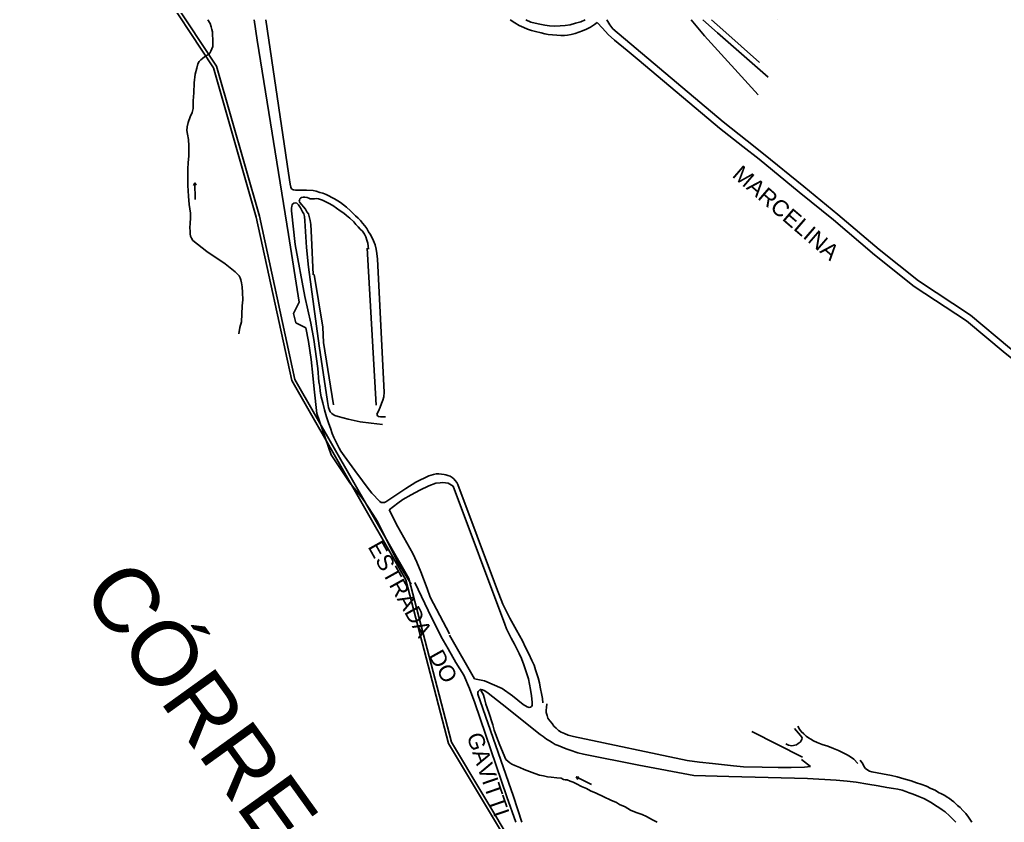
# Model space of a CAD drawing. Header units: millimetres. Extents: x 583 to 26013, y 350 to 21391.
# Drawn here: x 14855 to 15469, y 12884 to 13384 of the extents above; entities that cross this region are included whole.
import ezdxf

# ---------------------------------------------------------------- set-up
doc = ezdxf.new("R2010")
doc.units = ezdxf.units.MM
for name, color, linetype in [('105-QUADRAS_ESTRADAS', 80, 'Continuous'), ('110-CERCA_DE_ARAME', 10, 'Continuous'), ('145-', 130, 'Continuous'), ('RIOS', 140, 'Continuous')]:
    doc.layers.add(name, color=color, linetype=linetype)
doc.styles.add('EU', font='arial.ttf', dxfattribs={"height": 10})

msp = doc.modelspace()

# ---------------------------------------------------------------- linework, layer by layer
at = {"color": 0, "linetype": 'Continuous'}
for points in [[(15709.64666, 12882.08013), (15707.97034, 12902.19056), (15702.29059, 12920.23396), (15685.84749, 12945.10325), (15663.27894, 12971.77021), (15638.06564, 13000.91709), (15619.00831, 13022.94761), (15602.40701, 13043.28807), (15582.92078, 13064.68098), (15567.68798, 13086.398), (15547.45259, 13115.74676), (15524.42309, 13138.02513), (15498.66954, 13158.8861), (15472.54893, 13179.52262), (15448.27814, 13199.82214), (15415.72454, 13221.3347), (15391.22519, 13240.82003), (15365.51259, 13262.63138), (15344.27579, 13279.98478), (15319.17421, 13300.46798), (15308.9789, 13308.47327), (15294.02445, 13320.23415)], [(15705.24215, 12881.95116), (15703.62624, 12901.33678), (15698.27927, 12918.32302), (15682.32073, 12942.45944), (15659.93567, 12968.90959), (15634.73794, 12998.03849), (15615.63938, 13020.11665), (15599.07374, 13040.41342), (15579.47937, 13061.92506), (15564.0756, 13083.88582), (15544.07866, 13112.88874), (15521.50306, 13134.72802), (15495.92085, 13155.45019), (15469.77313, 13176.10814), (15445.64545, 13196.28796), (15413.13719, 13217.77056), (15388.43191, 13237.41967), (15362.69715, 13259.24983), (15341.49168, 13276.57762), (15316.42441, 13297.03282), (15306.26159, 13305.0126), (15291.81205, 13316.3654)]]:
    msp.add_lwpolyline(points, dxfattribs=at)
at = {"layer": '105-QUADRAS_ESTRADAS', "color": 0, "linetype": 'Continuous'}
for p, q in [((15003.51551, 13371.30241), (15001.71551, 13383.90241)), ((15010.81551, 13371.20241), (15009.01551, 13383.90241)), ((15164.21551, 13382.00241), (15161.31551, 13383.90241)), ((15166.91551, 13380.40241), (15164.21551, 13382.00241)), ((15174.21551, 13382.50241), (15170.91551, 13383.90241)), ((15176.91551, 13381.70241), (15174.21551, 13382.50241)), ((15179.71551, 13381.10241), (15176.91551, 13381.70241)), ((15182.81551, 13380.60241), (15179.71551, 13381.10241)), ((15201.91551, 13381.70241), (15198.61551, 13380.80241)), ((15205.31551, 13382.70241), (15201.91551, 13381.70241)), ((15207.91551, 13383.90241), (15205.31551, 13382.70241)), ((15215.51551, 13382.20241), (15213.71551, 13380.90241)), ((15218.81551, 13378.60241), (15215.51551, 13382.20241)), ((15223.41551, 13380.70241), (15221.41551, 13383.90241)), ((15282.31551, 13373.80241), (15274.01551, 13383.90241)), ((15290.41551, 13375.80241), (15281.31551, 13383.90241)), ((15293.81551, 13377.60241), (15286.71551, 13383.90241)), ((15169.71551, 13379.10241), (15166.91551, 13380.40241)), ((15172.11551, 13378.10241), (15169.71551, 13379.10241)), ((15174.51551, 13377.30241), (15172.11551, 13378.10241)), ((15177.11551, 13376.50241), (15174.51551, 13377.30241)), ((15180.61551, 13375.70241), (15177.11551, 13376.50241)), ((15182.81551, 13375.20241), (15180.61551, 13375.70241)), ((15185.71551, 13380.20241), (15182.81551, 13380.60241)), ((15185.01551, 13374.80241), (15182.81551, 13375.20241)), ((15187.71551, 13374.50241), (15185.01551, 13374.80241)), ((15188.61551, 13380.00241), (15185.71551, 13380.20241)), ((15192.31551, 13380.10241), (15188.61551, 13380.00241)), ((15195.61551, 13380.40241), (15192.31551, 13380.10241)), ((15198.61551, 13380.80241), (15195.61551, 13380.40241)), ((15199.31551, 13374.80241), (15197.01551, 13374.40241)), ((15201.81551, 13375.40241), (15199.31551, 13374.80241)), ((15204.01551, 13376.20241), (15201.81551, 13375.40241)), ((15206.31551, 13377.10241), (15204.01551, 13376.20241)), ((15208.71551, 13378.10241), (15206.31551, 13377.10241)), ((15211.21551, 13379.30241), (15208.71551, 13378.10241)), ((15213.71551, 13380.90241), (15211.21551, 13379.30241)), ((15222.31551, 13374.80241), (15218.81551, 13378.60241)), ((15226.31551, 13371.30241), (15222.31551, 13374.80241)), ((15225.31551, 13378.30241), (15223.41551, 13380.70241)), ((15294.02445, 13320.23415), (15225.31551, 13378.30241)), ((15322.11551, 13348.10241), (15290.41551, 13375.80241)), ((15316.71551, 13357.20241), (15293.81551, 13377.60241)), ((15023.01551, 13250.10241), (15003.51551, 13371.30241)), ((15023.11551, 13288.30241), (15010.81551, 13371.20241)), ((15190.31551, 13374.40241), (15187.71551, 13374.50241)), ((15192.91551, 13374.10241), (15190.31551, 13374.40241)), ((15195.01551, 13374.20241), (15192.91551, 13374.10241)), ((15197.01551, 13374.40241), (15195.01551, 13374.20241)), ((15234.11551, 13364.80241), (15226.31551, 13371.30241)), ((15315.91551, 13337.10241), (15282.31551, 13373.80241)), ((15241.71551, 13358.50241), (15234.11551, 13364.80241)), ((15291.81205, 13316.3654), (15241.71551, 13358.50241)), ((15024.11551, 13281.40241), (15023.11551, 13288.30241)), ((15024.51551, 13279.70241), (15024.11551, 13281.40241)), ((15025.01551, 13278.60241), (15024.51551, 13279.70241)), ((15025.51551, 13278.20241), (15025.01551, 13278.60241)), ((15026.21551, 13277.90241), (15025.51551, 13278.20241)), ((15027.41551, 13277.70241), (15026.21551, 13277.90241)), ((15029.01551, 13277.70241), (15027.41551, 13277.70241)), ((15031.51551, 13277.80241), (15029.01551, 13277.70241)), ((15034.31551, 13277.80241), (15031.51551, 13277.80241)), ((15038.41551, 13277.50241), (15034.31551, 13277.80241)), ((15040.31551, 13277.20241), (15038.41551, 13277.50241)), ((15042.51551, 13276.40241), (15040.31551, 13277.20241)), ((15029.91551, 13271.60241), (15029.71551, 13270.90241)), ((15030.01551, 13270.00241), (15029.71551, 13270.90241)), ((15030.11551, 13272.30241), (15029.91551, 13271.60241)), ((15030.51551, 13272.80241), (15030.11551, 13272.30241)), ((15031.21551, 13273.10241), (15030.51551, 13272.80241)), ((15032.21551, 13273.40241), (15031.21551, 13273.10241)), ((15033.31551, 13273.40241), (15032.21551, 13273.40241)), ((15034.61551, 13273.10241), (15033.31551, 13273.40241)), ((15035.71551, 13272.70241), (15034.61551, 13273.10241)), ((15036.61551, 13272.30241), (15035.71551, 13272.70241)), ((15037.91551, 13272.40241), (15036.61551, 13272.30241)), ((15039.21551, 13272.30241), (15037.91551, 13272.40241)), ((15040.41551, 13272.60241), (15039.21551, 13272.30241)), ((15041.81551, 13272.40241), (15040.41551, 13272.60241)), ((15044.21551, 13271.50241), (15041.81551, 13272.40241)), ((15044.41551, 13275.80241), (15042.51551, 13276.40241)), ((15047.91551, 13269.60241), (15044.21551, 13271.50241)), ((15046.51551, 13275.10241), (15044.41551, 13275.80241)), ((15048.21551, 13274.20241), (15046.51551, 13275.10241)), ((15050.01551, 13273.20241), (15048.21551, 13274.20241)), ((15051.71551, 13272.30241), (15050.01551, 13273.20241)), ((15053.71551, 13271.20241), (15051.71551, 13272.30241)), ((15055.51551, 13270.00241), (15053.71551, 13271.20241)), ((15025.11551, 13267.80241), (15024.91551, 13266.60241)), ((15024.91551, 13264.80241), (15024.91551, 13266.60241)), ((15027.11551, 13244.00241), (15024.91551, 13264.80241)), ((15025.41551, 13268.70241), (15025.11551, 13267.80241)), ((15025.81551, 13269.30241), (15025.41551, 13268.70241)), ((15026.41551, 13269.70241), (15025.81551, 13269.30241)), ((15027.21551, 13269.90241), (15026.41551, 13269.70241)), ((15028.21551, 13269.60241), (15027.21551, 13269.90241)), ((15029.21551, 13268.70241), (15028.21551, 13269.60241)), ((15030.51551, 13266.80241), (15029.21551, 13268.70241)), ((15033.61551, 13265.90241), (15030.01551, 13270.00241)), ((15031.81551, 13264.30241), (15030.51551, 13266.80241)), ((15032.61551, 13263.00241), (15031.81551, 13264.30241)), ((15034.51551, 13264.30241), (15033.61551, 13265.90241)), ((15035.51551, 13263.00241), (15034.51551, 13264.30241)), ((15050.71551, 13268.10241), (15047.91551, 13269.60241)), ((15052.91551, 13266.60241), (15050.71551, 13268.10241)), ((15055.31551, 13264.90241), (15052.91551, 13266.60241)), ((15057.51551, 13263.50241), (15055.31551, 13264.90241)), ((15057.31551, 13268.60241), (15055.51551, 13270.00241)), ((15059.11551, 13267.20241), (15057.31551, 13268.60241)), ((15061.61551, 13264.80241), (15059.11551, 13267.20241)), ((15063.31551, 13263.20241), (15061.61551, 13264.80241)), ((15033.11551, 13261.40241), (15032.61551, 13263.00241)), ((15033.31551, 13258.60241), (15033.11551, 13261.40241)), ((15034.21551, 13242.10241), (15033.31551, 13258.60241)), ((15036.01551, 13261.30241), (15035.51551, 13263.00241)), ((15036.61551, 13258.90241), (15036.01551, 13261.30241)), ((15037.01551, 13256.40241), (15036.61551, 13258.90241)), ((15059.21551, 13262.00241), (15057.51551, 13263.50241)), ((15061.21551, 13260.40241), (15059.21551, 13262.00241)), ((15063.71551, 13258.10241), (15061.21551, 13260.40241)), ((15064.91551, 13261.70241), (15063.31551, 13263.20241)), ((15066.51551, 13260.30241), (15064.91551, 13261.70241)), ((15068.01551, 13258.90241), (15066.51551, 13260.30241)), ((15069.21551, 13257.30241), (15068.01551, 13258.90241)), ((15037.41551, 13248.20241), (15037.01551, 13256.40241)), ((15065.11551, 13256.40241), (15063.71551, 13258.10241)), ((15066.51551, 13254.90241), (15065.11551, 13256.40241)), ((15067.81551, 13253.40241), (15066.51551, 13254.90241)), ((15069.21551, 13252.20241), (15067.81551, 13253.40241)), ((15070.61551, 13255.50241), (15069.21551, 13257.30241)), ((15070.51551, 13250.30241), (15069.21551, 13252.20241)), ((15071.81551, 13253.80241), (15070.61551, 13255.50241)), ((15073.01551, 13251.90241), (15071.81551, 13253.80241)), ((15038.51551, 13225.00241), (15037.41551, 13248.20241)), ((15071.21551, 13248.60241), (15070.51551, 13250.30241)), ((15071.81551, 13246.70241), (15071.21551, 13248.60241)), ((15072.41551, 13244.80241), (15071.81551, 13246.70241)), ((15074.01551, 13250.40241), (15073.01551, 13251.90241)), ((15074.91551, 13248.50241), (15074.01551, 13250.40241)), ((15076.01551, 13246.10241), (15074.91551, 13248.50241)), ((15077.01551, 13243.70241), (15076.01551, 13246.10241)), ((15033.31551, 13211.60241), (15027.11551, 13244.00241)), ((15035.41551, 13229.70241), (15034.21551, 13242.10241)), ((15077.61551, 13143.90241), (15072.11551, 13241.60241)), ((15072.81551, 13241.10241), (15072.41551, 13244.80241)), ((15077.71551, 13240.90241), (15077.01551, 13243.70241)), ((15078.21551, 13238.40241), (15077.71551, 13240.90241)), ((15078.61551, 13234.80241), (15078.21551, 13238.40241)), ((15082.71551, 13152.00241), (15078.61551, 13234.80241)), ((15042.21551, 13180.80241), (15035.41551, 13229.70241)), ((15044.51551, 13192.50241), (15039.01551, 13225.20241)), ((15036.91551, 13194.90241), (15033.31551, 13211.60241)), ((15038.91551, 13184.80241), (15036.91551, 13194.90241)), ((15044.81551, 13182.90241), (15044.51551, 13192.50241)), ((15041.31551, 13166.70241), (15038.91551, 13184.80241)), ((15047.41551, 13146.00241), (15042.21551, 13180.80241)), ((15051.11551, 13144.10241), (15044.81551, 13182.90241)), ((15042.01551, 13158.30241), (15041.31551, 13166.70241)), ((15042.51551, 13155.40241), (15042.01551, 13158.30241)), ((15042.81551, 13152.50241), (15042.51551, 13155.40241)), ((15043.41551, 13149.00241), (15042.81551, 13152.50241)), ((15044.41551, 13145.30241), (15043.41551, 13149.00241)), ((15082.41551, 13149.10241), (15081.91551, 13146.90241)), ((15082.71551, 13152.00241), (15082.41551, 13149.10241)), ((15045.41551, 13141.00241), (15044.41551, 13145.30241)), ((15048.01551, 13142.40241), (15047.41551, 13146.00241)), ((15048.51551, 13140.80241), (15048.01551, 13142.40241)), ((15080.21551, 13142.60241), (15079.11551, 13140.00241)), ((15081.11551, 13144.80241), (15080.21551, 13142.60241)), ((15081.91551, 13146.90241), (15081.11551, 13144.80241)), ((15046.71551, 13136.60241), (15045.41551, 13141.00241)), ((15048.11551, 13132.20241), (15046.71551, 13136.60241)), ((15049.11551, 13139.60241), (15048.51551, 13140.80241)), ((15050.01551, 13138.70241), (15049.11551, 13139.60241)), ((15050.91551, 13137.90241), (15050.01551, 13138.70241)), ((15052.01551, 13137.40241), (15050.91551, 13137.90241)), ((15054.01551, 13136.70241), (15052.01551, 13137.40241)), ((15060.31551, 13135.00241), (15054.01551, 13136.70241)), ((15079.11551, 13140.00241), (15078.21551, 13138.30241)), ((15078.31551, 13137.80241), (15078.21551, 13138.30241)), ((15078.61551, 13137.20241), (15078.31551, 13137.80241)), ((15079.11551, 13136.80241), (15078.61551, 13137.20241)), ((15080.31551, 13136.50241), (15079.11551, 13136.80241)), ((15083.41551, 13136.50241), (15080.31551, 13136.50241)), ((15049.21551, 13129.40241), (15048.11551, 13132.20241)), ((15050.21551, 13126.20241), (15049.21551, 13129.40241)), ((15067.81551, 13133.50241), (15060.31551, 13135.00241)), ((15074.61551, 13132.60241), (15067.81551, 13133.50241)), ((15081.61551, 13131.80241), (15074.61551, 13132.60241)), ((15051.21551, 13123.70241), (15050.21551, 13126.20241)), ((15052.41551, 13121.50241), (15051.21551, 13123.70241)), ((15053.51551, 13119.20241), (15052.41551, 13121.50241)), ((15054.61551, 13117.00241), (15053.51551, 13119.20241)), ((15055.71551, 13115.10241), (15054.61551, 13117.00241)), ((15057.71551, 13112.20241), (15055.71551, 13115.10241)), ((15064.41551, 13103.10241), (15057.71551, 13112.20241)), ((15069.21551, 13096.70241), (15064.41551, 13103.10241)), ((15110.51551, 13099.80241), (15102.41551, 13095.80241)), ((15113.41551, 13100.60241), (15110.51551, 13099.80241)), ((15115.11551, 13101.00241), (15113.41551, 13100.60241)), ((15116.81551, 13101.00241), (15115.11551, 13101.00241)), ((15118.41551, 13100.90241), (15116.81551, 13101.00241)), ((15120.01551, 13100.70241), (15118.41551, 13100.90241)), ((15121.11551, 13100.50241), (15120.01551, 13100.70241)), ((15122.41551, 13100.10241), (15121.11551, 13100.50241)), ((15123.81551, 13099.60241), (15122.41551, 13100.10241)), ((15125.11551, 13098.80241), (15123.81551, 13099.60241)), ((15126.11551, 13097.90241), (15125.11551, 13098.80241)), ((15072.01551, 13092.70241), (15069.21551, 13096.70241)), ((15074.91551, 13089.00241), (15072.01551, 13092.70241)), ((15102.41551, 13095.80241), (15096.11551, 13091.90241)), ((15110.51551, 13093.50241), (15105.01551, 13090.80241)), ((15114.81551, 13095.20241), (15110.51551, 13093.50241)), ((15117.51551, 13095.50241), (15114.81551, 13095.20241)), ((15119.31551, 13095.60241), (15117.51551, 13095.50241)), ((15120.91551, 13095.50241), (15119.31551, 13095.60241)), ((15122.51551, 13095.30241), (15120.91551, 13095.50241)), ((15123.71551, 13094.70241), (15122.51551, 13095.30241)), ((15125.61551, 13093.40241), (15123.71551, 13094.70241)), ((15157.91551, 13007.30241), (15125.61551, 13093.40241)), ((15127.01551, 13096.90241), (15126.11551, 13097.90241)), ((15127.91551, 13095.70241), (15127.01551, 13096.90241)), ((15128.61551, 13094.30241), (15127.91551, 13095.70241)), ((15152.71551, 13030.00241), (15128.61551, 13094.30241)), ((15080.01551, 13083.80241), (15074.91551, 13089.00241)), ((15091.11551, 13088.60241), (15083.81551, 13083.60241)), ((15096.11551, 13091.90241), (15091.21551, 13088.60241)), ((15091.21551, 13088.60241), (15091.21551, 13088.60241)), ((15099.51551, 13088.00241), (15094.31551, 13085.10241)), ((15105.01551, 13090.80241), (15099.51551, 13088.00241)), ((15080.81551, 13083.20241), (15080.01551, 13083.80241)), ((15081.71551, 13083.10241), (15080.81551, 13083.20241)), ((15082.91551, 13083.20241), (15081.71551, 13083.10241)), ((15083.81551, 13083.60241), (15082.91551, 13083.20241)), ((15091.11551, 13082.80241), (15085.81551, 13078.60241)), ((15094.31551, 13085.10241), (15091.21551, 13082.80241)), ((15091.21551, 13082.80241), (15091.21551, 13082.80241)), ((15091.11551, 13068.10241), (15085.81551, 13078.60241)), ((15091.21551, 13068.10241), (15091.21551, 13068.10241)), ((15100.61551, 13051.40241), (15091.21551, 13068.10241)), ((15103.11551, 13046.10241), (15100.61551, 13051.40241)), ((15105.51551, 13040.00241), (15103.11551, 13046.10241)), ((15109.51551, 13029.60241), (15105.51551, 13040.00241)), ((15110.11551, 13015.80241), (15101.71551, 13033.40241)), ((15111.31551, 13024.20241), (15109.51551, 13029.60241)), ((15156.61551, 13019.80241), (15152.71551, 13030.00241)), ((15117.41551, 13012.70241), (15111.31551, 13024.20241)), ((15161.01551, 13011.10241), (15156.61551, 13019.80241)), ((15118.31551, 12999.40241), (15110.11551, 13015.80241)), ((15123.31551, 13001.30241), (15117.41551, 13012.70241)), ((15158.91551, 13004.50241), (15157.91551, 13007.30241)), ((15165.21551, 13003.70241), (15161.01551, 13011.10241)), ((15160.11551, 13001.90241), (15158.91551, 13004.50241)), ((15161.81551, 12998.60241), (15160.11551, 13001.90241)), ((15168.91551, 12997.00241), (15165.21551, 13003.70241)), ((15122.51551, 12992.00241), (15118.31551, 12999.40241)), ((15163.91551, 12994.90241), (15161.81551, 12998.60241)), ((15166.81551, 12989.10241), (15163.91551, 12994.90241)), ((15170.81551, 12992.80241), (15168.91551, 12997.00241)), ((15127.41551, 12983.50241), (15122.51551, 12992.00241)), ((15168.31551, 12985.90241), (15166.81551, 12989.10241)), ((15172.91551, 12988.80241), (15170.81551, 12992.80241)), ((15174.71551, 12984.70241), (15172.91551, 12988.80241)), ((15132.31551, 12975.60241), (15127.41551, 12983.50241)), ((15169.71551, 12982.00241), (15168.31551, 12985.90241)), ((15171.01551, 12978.30241), (15169.71551, 12982.00241)), ((15176.11551, 12981.80241), (15174.71551, 12984.70241)), ((15172.61551, 12973.30241), (15171.01551, 12978.30241)), ((15177.11551, 12978.90241), (15176.11551, 12981.80241)), ((15177.81551, 12976.50241), (15177.11551, 12978.90241)), ((15178.61551, 12973.90241), (15177.81551, 12976.50241)), ((15135.91551, 12967.40241), (15132.31551, 12975.60241)), ((15145.21551, 12972.00241), (15139.01551, 12973.40241)), ((15156.31551, 12967.40241), (15145.21551, 12972.00241)), ((15173.31551, 12970.10241), (15172.61551, 12973.30241)), ((15173.91551, 12966.70241), (15173.31551, 12970.10241)), ((15179.41551, 12970.90241), (15178.61551, 12973.90241)), ((15179.91551, 12968.10241), (15179.41551, 12970.90241)), ((15139.11551, 12958.40241), (15135.91551, 12967.40241)), ((15141.31551, 12965.50241), (15141.01551, 12964.90241)), ((15141.01551, 12963.80241), (15141.01551, 12964.90241)), ((15163.21551, 12900.00241), (15141.01551, 12963.80241)), ((15141.61551, 12965.90241), (15141.31551, 12965.50241)), ((15142.01551, 12966.30241), (15141.61551, 12965.90241)), ((15142.61551, 12966.70241), (15142.01551, 12966.30241)), ((15143.21551, 12966.70241), (15142.61551, 12966.70241)), ((15144.01551, 12966.40241), (15143.21551, 12966.70241)), ((15145.51551, 12965.80241), (15144.01551, 12966.40241)), ((15147.51551, 12964.40241), (15145.51551, 12965.80241)), ((15156.31551, 12957.60241), (15147.51551, 12964.40241)), ((15162.61551, 12962.70241), (15156.31551, 12967.40241)), ((15174.61551, 12962.80241), (15173.91551, 12966.70241)), ((15181.01551, 12963.10241), (15179.91551, 12968.10241)), ((15159.11551, 12899.80241), (15139.11551, 12958.40241)), ((15180.01551, 12938.70241), (15156.31551, 12957.60241)), ((15169.41551, 12957.40241), (15162.61551, 12962.70241)), ((15171.81551, 12955.80241), (15169.41551, 12957.40241)), ((15175.01551, 12958.70241), (15174.61551, 12962.80241)), ((15175.01551, 12958.70241), (15175.01551, 12956.80241)), ((15181.41551, 12961.00241), (15181.01551, 12963.10241)), ((15181.51551, 12958.40241), (15181.41551, 12961.00241)), ((15184.11551, 12957.70241), (15183.81551, 12955.40241)), ((15173.01551, 12955.50241), (15171.81551, 12955.80241)), ((15173.81551, 12955.60241), (15173.01551, 12955.50241)), ((15174.51551, 12956.10241), (15173.81551, 12955.60241)), ((15175.01551, 12956.80241), (15174.51551, 12956.10241)), ((15183.81551, 12955.40241), (15183.61551, 12953.90241)), ((15183.71551, 12952.30241), (15183.61551, 12953.90241)), ((15184.21551, 12950.40241), (15183.71551, 12952.30241)), ((15184.81551, 12948.80241), (15184.21551, 12950.40241)), ((15185.91551, 12947.20241), (15184.81551, 12948.80241)), ((15187.31551, 12945.60241), (15185.91551, 12947.20241)), ((15188.51551, 12943.90241), (15187.31551, 12945.60241)), ((15189.91551, 12942.50241), (15188.51551, 12943.90241)), ((15191.41551, 12941.20241), (15189.91551, 12942.50241)), ((15193.01551, 12940.10241), (15191.41551, 12941.20241)), ((15195.01551, 12939.20241), (15193.01551, 12940.10241)), ((15197.41551, 12938.20241), (15195.01551, 12939.20241)), ((15343.51551, 12924.50241), (15311.81551, 12940.50241)), ((15341.01551, 12939.40241), (15338.41551, 12942.30241)), ((15341.61551, 12941.90241), (15340.51551, 12943.80241)), ((15342.31551, 12938.00241), (15341.01551, 12939.40241)), ((15342.71551, 12940.50241), (15341.61551, 12941.90241)), ((15344.21551, 12939.00241), (15342.71551, 12940.50241)), ((15345.71551, 12937.70241), (15344.21551, 12939.00241)), ((15181.71551, 12937.30241), (15180.01551, 12938.70241)), ((15183.81551, 12935.80241), (15181.71551, 12937.30241)), ((15185.71551, 12934.70241), (15183.81551, 12935.80241)), ((15187.41551, 12933.60241), (15185.71551, 12934.70241)), ((15189.31551, 12932.50241), (15187.41551, 12933.60241)), ((15200.81551, 12937.30241), (15197.41551, 12938.20241)), ((15271.61551, 12922.50241), (15200.81551, 12937.30241)), ((15340.81551, 12933.00241), (15339.71551, 12932.30241)), ((15341.91551, 12933.90241), (15340.81551, 12933.00241)), ((15342.61551, 12934.70241), (15341.91551, 12933.90241)), ((15342.91551, 12937.20241), (15342.31551, 12938.00241)), ((15343.11551, 12935.70241), (15342.61551, 12934.70241)), ((15343.21551, 12936.50241), (15342.91551, 12937.20241)), ((15343.21551, 12936.50241), (15343.11551, 12935.70241)), ((15347.11551, 12936.60241), (15345.71551, 12937.70241)), ((15348.71551, 12935.70241), (15347.11551, 12936.60241)), ((15350.31551, 12934.80241), (15348.71551, 12935.70241)), ((15352.51551, 12933.70241), (15350.31551, 12934.80241)), ((15355.71551, 12932.50241), (15352.51551, 12933.70241)), ((15191.21551, 12931.70241), (15189.31551, 12932.50241)), ((15193.71551, 12930.80241), (15191.21551, 12931.70241)), ((15196.21551, 12929.80241), (15193.71551, 12930.80241)), ((15198.71551, 12928.80241), (15196.21551, 12929.80241)), ((15203.31551, 12927.30241), (15198.71551, 12928.80241)), ((15207.01551, 12926.30241), (15203.31551, 12927.30241)), ((15334.71551, 12931.90241), (15333.11551, 12932.80241)), ((15335.81551, 12931.70241), (15334.71551, 12931.90241)), ((15336.91551, 12931.60241), (15335.81551, 12931.70241)), ((15337.81551, 12931.70241), (15336.91551, 12931.60241)), ((15338.71551, 12931.90241), (15337.81551, 12931.70241)), ((15339.71551, 12932.30241), (15338.71551, 12931.90241)), ((15359.21551, 12931.30241), (15355.71551, 12932.50241)), ((15362.81551, 12929.90241), (15359.21551, 12931.30241)), ((15365.91551, 12928.60241), (15362.81551, 12929.90241)), ((15368.41551, 12927.50241), (15365.91551, 12928.60241)), ((15371.31551, 12926.00241), (15368.41551, 12927.50241)), ((15241.51551, 12919.50241), (15207.01551, 12926.30241)), ((15279.31551, 12921.40241), (15271.61551, 12922.50241)), ((15287.41551, 12920.50241), (15279.31551, 12921.40241)), ((15348.51551, 12918.80241), (15342.91551, 12923.00241)), ((15373.31551, 12924.70241), (15371.31551, 12926.00241)), ((15375.41551, 12923.20241), (15373.31551, 12924.70241)), ((15377.91551, 12920.60241), (15375.41551, 12923.20241)), ((15381.11551, 12920.30241), (15379.41551, 12922.70241)), ((15275.71551, 12913.20241), (15241.51551, 12919.50241)), ((15300.41551, 12919.10241), (15287.41551, 12920.50241)), ((15306.71551, 12918.60241), (15300.41551, 12919.10241)), ((15318.31551, 12918.20241), (15306.71551, 12918.60241)), ((15328.21551, 12918.10241), (15318.31551, 12918.20241)), ((15336.41551, 12918.10241), (15328.21551, 12918.10241)), ((15344.61551, 12918.20241), (15336.41551, 12918.10241)), ((15348.51551, 12918.80241), (15344.61551, 12918.20241)), ((15381.91551, 12918.60241), (15381.11551, 12920.30241)), ((15382.81551, 12917.40241), (15381.91551, 12918.60241)), ((15384.11551, 12916.40241), (15382.81551, 12917.40241)), ((15385.21551, 12915.70241), (15384.11551, 12916.40241)), ((15386.71551, 12915.40241), (15385.21551, 12915.70241)), ((15393.41551, 12914.10241), (15386.71551, 12915.40241)), ((15297.61551, 12912.50241), (15275.71551, 12913.20241)), ((15346.61551, 12911.20241), (15297.61551, 12912.50241)), ((15364.51551, 12910.20241), (15346.61551, 12911.20241)), ((15371.31551, 12909.50241), (15364.51551, 12910.20241)), ((15376.91551, 12909.00241), (15371.31551, 12909.50241)), ((15384.11551, 12907.80241), (15376.91551, 12909.00241)), ((15399.01551, 12913.00241), (15393.41551, 12914.10241)), ((15402.41551, 12912.20241), (15399.01551, 12913.00241)), ((15406.61551, 12911.10241), (15402.41551, 12912.20241)), ((15411.31551, 12909.80241), (15406.61551, 12911.10241)), ((15414.51551, 12908.60241), (15411.31551, 12909.80241)), ((15417.21551, 12907.70241), (15414.51551, 12908.60241)), ((15390.71551, 12906.70241), (15384.11551, 12907.80241)), ((15396.01551, 12905.70241), (15390.71551, 12906.70241)), ((15400.21551, 12905.10241), (15396.01551, 12905.70241)), ((15402.91551, 12904.60241), (15400.21551, 12905.10241)), ((15405.51551, 12903.90241), (15402.91551, 12904.60241)), ((15407.81551, 12903.20241), (15405.51551, 12903.90241)), ((15409.91551, 12902.30241), (15407.81551, 12903.20241)), ((15411.91551, 12901.70241), (15409.91551, 12902.30241)), ((15420.71551, 12906.40241), (15417.21551, 12907.70241)), ((15423.41551, 12905.10241), (15420.71551, 12906.40241)), ((15426.11551, 12903.90241), (15423.41551, 12905.10241)), ((15428.31551, 12902.60241), (15426.11551, 12903.90241)), ((15430.21551, 12901.60241), (15428.31551, 12902.60241)), ((15164.71551, 12884.00241), (15159.11551, 12899.80241)), ((15168.51551, 12884.00241), (15163.21551, 12900.00241)), ((15413.51551, 12901.00241), (15411.91551, 12901.70241)), ((15416.01551, 12900.00241), (15413.51551, 12901.00241)), ((15419.01551, 12898.70241), (15416.01551, 12900.00241)), ((15421.71551, 12897.40241), (15419.01551, 12898.70241)), ((15424.21551, 12895.90241), (15421.71551, 12897.40241)), ((15432.21551, 12900.60241), (15430.21551, 12901.60241)), ((15433.61551, 12899.70241), (15432.21551, 12900.60241)), ((15435.01551, 12898.80241), (15433.61551, 12899.70241)), ((15436.41551, 12897.70241), (15435.01551, 12898.80241)), ((15437.81551, 12896.80241), (15436.41551, 12897.70241)), ((15439.01551, 12895.50241), (15437.81551, 12896.80241)), ((15426.31551, 12894.50241), (15424.21551, 12895.90241)), ((15428.41551, 12893.10241), (15426.31551, 12894.50241)), ((15430.51551, 12891.80241), (15428.41551, 12893.10241)), ((15432.31551, 12890.50241), (15430.51551, 12891.80241)), ((15435.01551, 12888.00241), (15432.31551, 12890.50241)), ((15440.11551, 12894.50241), (15439.01551, 12895.50241)), ((15441.71551, 12893.10241), (15440.11551, 12894.50241)), ((15443.41551, 12891.40241), (15441.71551, 12893.10241)), ((15445.21551, 12889.50241), (15443.41551, 12891.40241)), ((15164.71551, 12884.00241), (15164.71551, 12884.00241)), ((15168.51551, 12884.00241), (15168.51551, 12884.00241)), ((15439.01551, 12884.00241), (15435.01551, 12888.00241)), ((15439.01551, 12884.00241), (15439.01551, 12884.00241)), ((15447.01551, 12887.10241), (15445.21551, 12889.50241)), ((15449.11551, 12884.00241), (15447.01551, 12887.10241)), ((15449.11551, 12884.00241), (15449.11551, 12884.00241))]:
    msp.add_line(p, q, dxfattribs=at)
at = {"layer": '110-CERCA_DE_ARAME', "color": 0, "linetype": 'Continuous'}
for p, q in [((15029.71551, 13208.00241), (15023.01551, 13250.10241)), ((15029.71551, 13208.00241), (15026.21551, 13200.90241)), ((15027.61551, 13195.10241), (15026.21551, 13200.90241)), ((15033.81551, 13192.00241), (15027.61551, 13195.10241)), ((15035.41551, 13183.40241), (15033.81551, 13192.00241)), ((15037.11551, 13172.30241), (15035.41551, 13183.40241)), ((15038.21551, 13162.30241), (15037.11551, 13172.30241)), ((15039.11551, 13153.70241), (15038.21551, 13162.30241)), ((15040.71551, 13138.70241), (15039.11551, 13153.70241)), ((15049.61551, 13112.80241), (15040.71551, 13138.70241)), ((15061.21551, 13095.50241), (15049.61551, 13112.80241)), ((15066.11551, 13089.60241), (15061.21551, 13095.50241)), ((15070.21551, 13084.20241), (15066.11551, 13089.60241)), ((15072.91551, 13080.10241), (15070.21551, 13084.20241)), ((15075.71551, 13075.90241), (15072.91551, 13080.10241)), ((15078.51551, 13071.40241), (15075.71551, 13075.90241)), ((15084.21551, 13060.10241), (15078.51551, 13071.40241)), ((15091.11551, 13045.90241), (15084.21551, 13060.10241)), ((15091.21551, 13045.90241), (15091.21551, 13045.90241)), ((15099.41551, 13032.30241), (15091.21551, 13045.90241)), ((15139.01551, 12973.40241), (15123.31551, 13000.50241))]:
    msp.add_line(p, q, dxfattribs=at)
at = {"layer": '145-', "color": 0, "linetype": 'Continuous'}
for p, q in [((14974.11551, 13381.50241), (14972.71551, 13383.90241)), ((14974.81551, 13379.60241), (14974.11551, 13381.50241)), ((15328.11551, 13383.80241), (15328.01551, 13383.90241)), ((14975.21551, 13377.90241), (14974.81551, 13379.60241)), ((14975.61551, 13376.40241), (14975.21551, 13377.90241)), ((14975.71551, 13374.20241), (14975.61551, 13376.40241)), ((14975.81551, 13372.00241), (14975.71551, 13374.20241)), ((14975.81551, 13367.20241), (14975.81551, 13372.00241)), ((14973.91551, 13363.20241), (14972.91551, 13362.20241)), ((14974.71551, 13364.40241), (14973.91551, 13363.20241)), ((14975.31551, 13365.70241), (14974.71551, 13364.40241)), ((14975.81551, 13367.20241), (14975.31551, 13365.70241)), ((14966.61551, 13356.40241), (14965.81551, 13353.80241)), ((14967.41551, 13357.90241), (14966.61551, 13356.40241)), ((14968.41551, 13358.90241), (14967.41551, 13357.90241)), ((14969.51551, 13359.80241), (14968.41551, 13358.90241)), ((14970.61551, 13360.80241), (14969.51551, 13359.80241)), ((14971.71551, 13361.40241), (14970.61551, 13360.80241)), ((14972.91551, 13362.20241), (14971.71551, 13361.40241)), ((14965.81551, 13353.80241), (14964.91551, 13350.00241)), ((14964.31551, 13344.70241), (14964.01551, 13338.40241)), ((14964.91551, 13350.00241), (14964.31551, 13344.70241)), ((14964.01551, 13338.40241), (14963.51551, 13333.50241)), ((14963.61551, 13330.70241), (14963.51551, 13333.50241)), ((14963.01551, 13326.20241), (14961.71551, 13323.40241)), ((14963.51551, 13328.60241), (14963.01551, 13326.20241)), ((14963.61551, 13330.70241), (14963.51551, 13328.60241)), ((14960.51551, 13320.00241), (14959.81551, 13317.20241)), ((14961.71551, 13323.40241), (14960.51551, 13320.00241)), ((14959.81551, 13317.20241), (14959.71551, 13315.00241)), ((14960.11551, 13312.70241), (14959.71551, 13315.00241)), ((14960.71551, 13309.30241), (14960.11551, 13312.70241)), ((14960.91551, 13305.30241), (14960.71551, 13309.30241)), ((14960.91551, 13305.30241), (14960.81551, 13298.90241)), ((14960.81551, 13298.90241), (14960.51551, 13294.90241)), ((14960.31551, 13290.90241), (14960.21551, 13286.70241)), ((14960.51551, 13294.90241), (14960.31551, 13290.90241)), ((14960.31551, 13280.70241), (14960.21551, 13286.70241)), ((14960.71551, 13274.00241), (14960.31551, 13280.70241)), ((14964.61551, 13282.30241), (14963.91551, 13280.70241)), ((14964.91551, 13271.90241), (14964.61551, 13282.30241)), ((14965.41551, 13280.90241), (14964.61551, 13282.30241)), ((14961.11551, 13268.80241), (14960.71551, 13274.00241)), ((14962.01551, 13263.40241), (14961.11551, 13268.80241)), ((14962.01551, 13260.30241), (14961.71551, 13257.30241)), ((14962.01551, 13260.30241), (14962.01551, 13263.40241)), ((14961.71551, 13257.30241), (14961.61551, 13254.30241)), ((14961.81551, 13252.20241), (14961.61551, 13254.30241)), ((14961.81551, 13252.20241), (14961.71551, 13250.50241)), ((14962.01551, 13249.00241), (14961.71551, 13250.50241)), ((14962.51551, 13247.80241), (14962.01551, 13249.00241)), ((14963.31551, 13246.50241), (14962.51551, 13247.80241)), ((14972.21551, 13239.50241), (14963.31551, 13246.50241)), ((14983.51551, 13231.90241), (14972.21551, 13239.50241)), ((14989.71551, 13226.80241), (14983.51551, 13231.90241)), ((14991.41551, 13225.20241), (14989.71551, 13226.80241)), ((14992.31551, 13224.30241), (14991.41551, 13225.20241)), ((14992.91551, 13223.20241), (14992.31551, 13224.30241)), ((14993.31551, 13221.80241), (14992.91551, 13223.20241)), ((14993.81551, 13220.00241), (14993.31551, 13221.80241)), ((14994.11551, 13217.50241), (14993.81551, 13220.00241)), ((14994.31551, 13214.00241), (14994.11551, 13217.50241)), ((14994.61551, 13209.50241), (14994.21551, 13205.60241)), ((14994.61551, 13209.50241), (14994.31551, 13214.00241)), ((14994.21551, 13205.60241), (14994.01551, 13200.50241)), ((14994.01551, 13200.50241), (14993.71551, 13195.80241)), ((14992.71551, 13192.10241), (14992.11551, 13188.20241)), ((14993.71551, 13195.80241), (14992.71551, 13192.10241)), ((15144.31551, 12963.70241), (15143.01551, 12966.10241)), ((15145.31551, 12961.10241), (15144.31551, 12963.70241)), ((15146.11551, 12957.60241), (15145.31551, 12961.10241)), ((15147.91551, 12952.30241), (15146.11551, 12957.60241)), ((15150.41551, 12944.70241), (15147.91551, 12952.30241)), ((15151.31551, 12941.30241), (15150.41551, 12944.70241)), ((15152.61551, 12937.40241), (15151.31551, 12941.30241)), ((15154.71551, 12932.10241), (15152.61551, 12937.40241)), ((15158.51551, 12923.10241), (15154.71551, 12932.10241)), ((15159.71551, 12922.00241), (15158.51551, 12923.10241)), ((15161.01551, 12921.00241), (15159.71551, 12922.00241)), ((15162.21551, 12920.10241), (15161.01551, 12921.00241)), ((15164.11551, 12919.40241), (15162.21551, 12920.10241)), ((15167.21551, 12918.00241), (15164.11551, 12919.40241)), ((15169.91551, 12916.80241), (15167.21551, 12918.00241)), ((15173.21551, 12915.60241), (15169.91551, 12916.80241)), ((15176.61551, 12914.40241), (15173.21551, 12915.60241)), ((15179.51551, 12913.40241), (15176.61551, 12914.40241)), ((15182.01551, 12912.80241), (15179.51551, 12913.40241)), ((15184.41551, 12912.30241), (15182.01551, 12912.80241)), ((15186.71551, 12912.10241), (15184.41551, 12912.30241)), ((15190.31551, 12911.60241), (15186.71551, 12912.10241)), ((15193.01551, 12911.40241), (15190.31551, 12911.60241)), ((15194.41551, 12910.70241), (15193.01551, 12911.40241)), ((15195.51551, 12910.50241), (15194.41551, 12910.70241)), ((15196.81551, 12910.40241), (15195.51551, 12910.50241)), ((15198.71551, 12909.60241), (15196.81551, 12910.40241)), ((15200.41551, 12909.00241), (15198.71551, 12909.60241)), ((15202.61551, 12907.90241), (15200.41551, 12909.00241)), ((15212.01551, 12907.40241), (15202.41551, 12912.20241)), ((15204.01551, 12912.00241), (15202.41551, 12912.20241)), ((15203.41551, 12910.70241), (15202.41551, 12912.20241)), ((15205.71551, 12906.30241), (15202.61551, 12907.90241)), ((15208.91551, 12905.00241), (15205.71551, 12906.30241)), ((15211.31551, 12903.50241), (15208.91551, 12905.00241)), ((15214.81551, 12902.00241), (15211.31551, 12903.50241)), ((15219.71551, 12899.80241), (15214.81551, 12902.00241)), ((15223.91551, 12897.80241), (15219.71551, 12899.80241)), ((15227.61551, 12896.30241), (15223.91551, 12897.80241)), ((15229.31551, 12895.00241), (15227.61551, 12896.30241)), ((15232.91551, 12893.60241), (15229.31551, 12895.00241)), ((15236.21551, 12891.60241), (15232.91551, 12893.60241)), ((15239.81551, 12890.10241), (15236.21551, 12891.60241)), ((15243.61551, 12888.80241), (15239.81551, 12890.10241)), ((15246.31551, 12887.60241), (15243.61551, 12888.80241)), ((15250.01551, 12885.50241), (15246.31551, 12887.60241)), ((15252.81551, 12884.00241), (15250.01551, 12885.50241)), ((15252.81551, 12884.00241), (15252.81551, 12884.00241))]:
    msp.add_line(p, q, dxfattribs=at)
at = {"layer": 'RIOS', "lineweight": 25, "flags": 128}
for points in [[(14813.14715, 13596.17414), (14871.05158, 13502.76988), (14941.95789, 13409.73836), (14978.20897, 13354.91817), (15004.91332, 13261.50506), (15027.02269, 13159.81602), (15097.96904, 13035.77087), (15124.56546, 12933.86503), (15163.75908, 12868.61758), (15229.31075, 12868.61758), (15314.72854, 12855.12446), (15346.30569, 12792.02862), (15364.09134, 12734.33881), (15413.611, 12613.42484), (15475.64786, 12538.14772), (15537.71617, 12414.10051), (15573.43776, 12373.95972), (15577.9004, 12337.99933), (15595.49809, 12258.97112), (15656.89028, 12206.38355), (15728.0937, 12170.82828), (15799.42996, 12068.30903), (15857.21191, 11930.69507), (15891.69816, 11840.59535)], [(14811.71468, 13594.68903), (14869.4025, 13501.63417), (14940.32661, 13408.5793), (14976.37072, 13354.0721), (15002.97266, 13261.01724), (15025.13375, 13159.09029), (15096.10098, 13035.00864), (15122.70291, 12933.0817), (15162.62737, 12866.61758), (15229.15376, 12866.61758), (15313.4004, 12853.30946), (15344.44317, 12791.28138), (15362.20654, 12733.66385), (15411.87497, 12612.3866), (15473.96052, 12537.0504), (15536.04607, 12412.96875), (15571.52969, 12373.09538), (15575.92741, 12337.65805), (15593.69078, 12257.88581), (15655.77633, 12204.70432), (15726.74356, 12169.26699), (15797.66767, 12067.34004), (15855.35549, 11929.95027), (15889.675, 11840.28618)]]:
    msp.add_lwpolyline(points, dxfattribs=at)

# ---------------------------------------------------------------- texts
at = {"color": 0, "linetype": 'Continuous', "lineweight": 20, "style": 'EU'}
for s, rotation, p in [('MARCELINA', 319.27349427, (15299.06531, 13286.45305)), ('ESTRADA   DO', 299.14897847, (15072.23592, 13055.66633)), ('GAVITTI', 288.95584552, (15133.96108, 12937.83233))]:
    msp.add_text(s, height=10, rotation=rotation, dxfattribs=at).set_placement(p)
at = {"layer": 'RIOS', "lineweight": 25, "insert": (14925.73891, 13051.12924), "char_height": 40, "width": 859.0243865, "attachment_point": 1, "rotation": 305.74146273, "style": 'EU'}
msp.add_mtext('CÓRREGO   DO    BOM      FIM ', dxfattribs=at)

doc.saveas('drawing.dxf')
